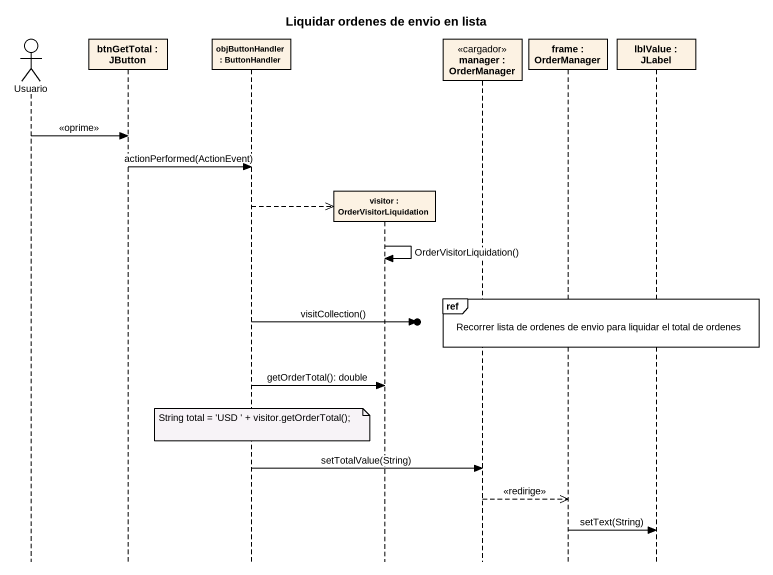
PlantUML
@startuml
title Liquidar ordenes de envio en lista
hide footbox
actor Usuario
participant "btnGetTotal : JButton" as btnGetTotal
participant "objButtonHandler : ButtonHandler" as objButtonHandler
participant "visitor : OrderVisitorLiquidation" as visitor
participant "manager : OrderManager" as manager <<cargador>>
participant "frame : OrderManager" as frame_
participant "lblValue : JLabel" as lblValue

Usuario -> btnGetTotal : <<oprime>>
btnGetTotal -> objButtonHandler : actionPerformed(ActionEvent)
objButtonHandler -->> visitor **
visitor -> visitor : OrderVisitorLiquidation()
ref over manager, frame_, lblValue : Recorrer lista de ordenes de envio para liquidar el total de ordenes
objButtonHandler ->o] : visitCollection()
objButtonHandler -> visitor : getOrderTotal(): double
note over objButtonHandler : String total = 'USD ' + visitor.getOrderTotal();
objButtonHandler -> manager : setTotalValue(String)
manager -->> frame_ : <<redirige>>
frame_ -> lblValue : setText(String)
@enduml
